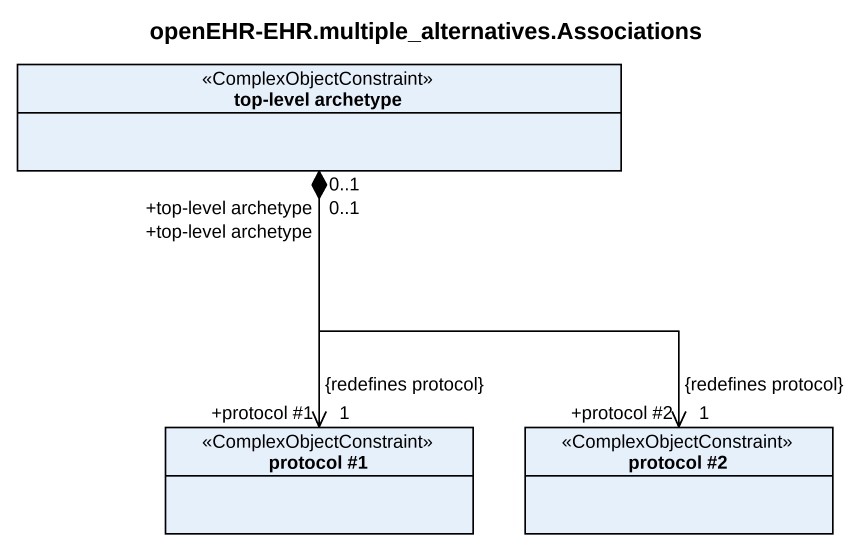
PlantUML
@startuml
title openEHR-EHR.multiple_alternatives.Associations
hide circle
hide empty members
class "top-level archetype" as top_level_archetype <<ComplexObjectConstraint>>
class "protocol #1" as protocol_1 <<ComplexObjectConstraint>>
class "protocol #2" as protocol_2 <<ComplexObjectConstraint>>
top_level_archetype "+top-level archetype\n0..1" *--> "+protocol #1\n1\n{redefines protocol}" protocol_1
top_level_archetype "+top-level archetype\n0..1" *--> "+protocol #2\n1\n{redefines protocol}" protocol_2
@enduml
